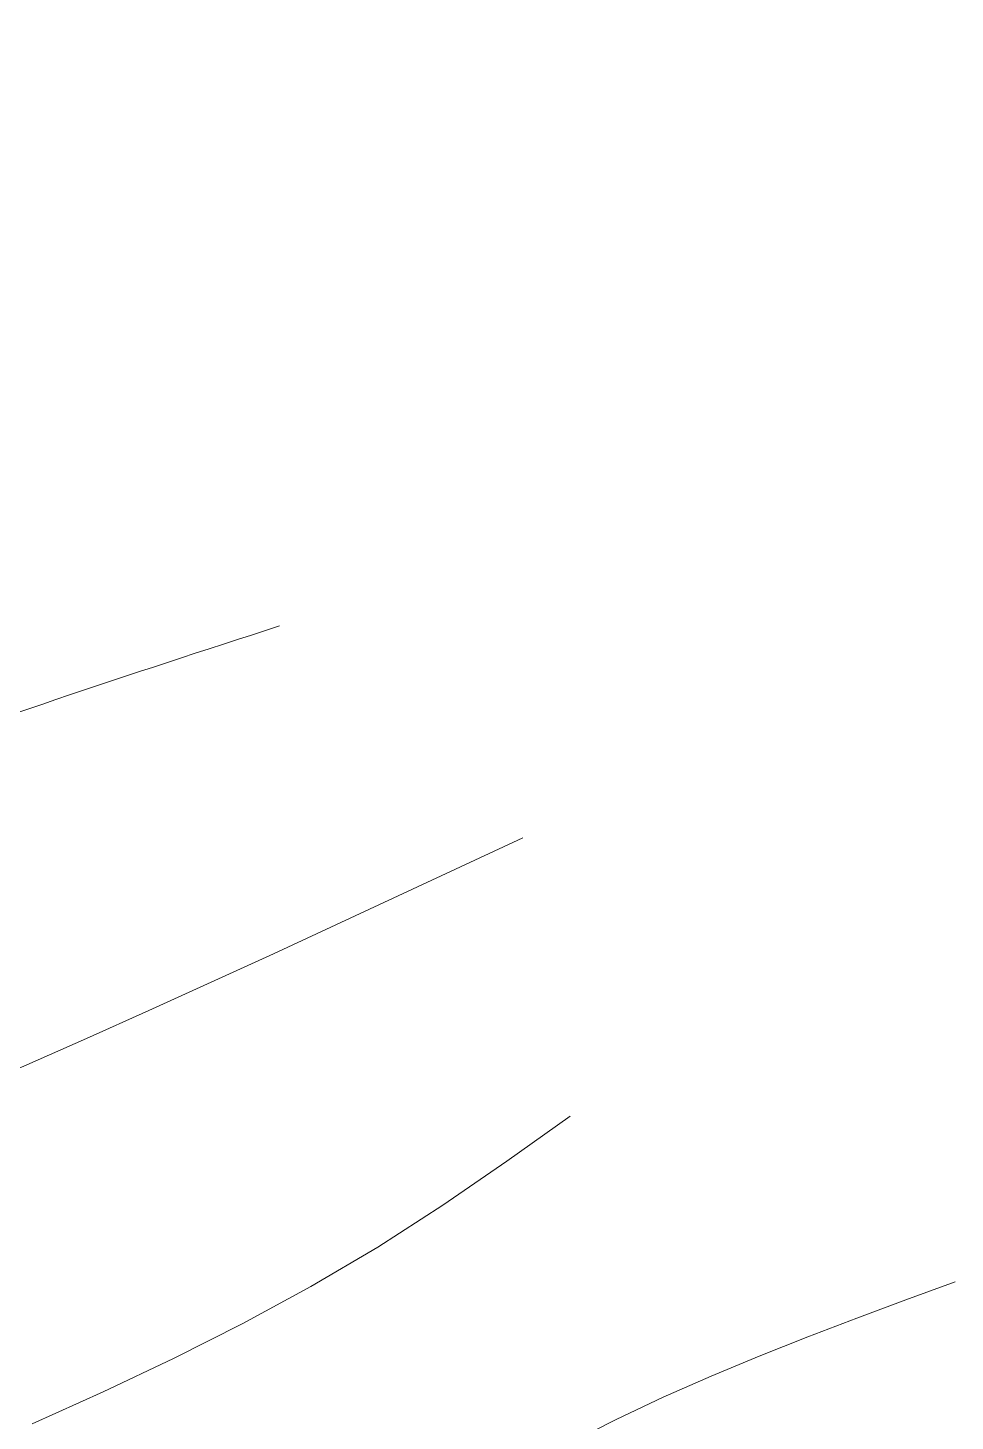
# Model space of a CAD drawing. Header units: millimetres. Extents: x -2123 to 34701, y -1286 to 835.
# Drawn here: x 1856.1 to 1949.8, y 128.4 to 269.2 of the extents above; entities that cross this region are included whole.
import ezdxf

# ---------------------------------------------------------------- set-up
doc = ezdxf.new("R2010")
doc.units = ezdxf.units.MM
doc.layers.add('Горизонталі', color=7, linetype='Continuous', lineweight=18)
doc.layers.add('Озелення', color=7, linetype='Continuous', lineweight=15, true_color=0x2bad00)

msp = doc.modelspace()

# ---------------------------------------------------------------- hatches: boundary and pattern name
at = {"layer": 'Озелення', "lineweight": 20}
h = msp.add_hatch(dxfattribs=at)
h.set_pattern_fill('GRASS', color=0, scale=0.1)
h.paths.add_polyline_path([(1903.632, 41.004), (1907.341, 41.792), (1883.396, 41.819, 0.4142136), (1880.392, 38.822), (1880.39, 36.822), (1884.807, 36.817), (1887.198, 37.588), (1890.065, 38.369), (1892.865, 39.018), (1898.312, 40.062)])
h.paths.add_polyline_path([(1766.535, 269.233), (1763.542, 268.997), (1766.521, 231.118, 0.4141823), (1769.276, 234.344)])
h.paths.add_polyline_path([(1742.998, 262.378), (1742.261, 261.965), (1741.39, 261.474), (1740.519, 260.982), (1740.075, 260.729), (1742.123, 232.207, 0.4354242), (1745.585, 229.47), (1745.585, 229.473)])
h.paths.add_polyline_path([(1772.782, 121.21), (1775.144, 91.284), (1777.858, 92.933), (1782.561, 95.492, -0.1432599)])
h.paths.add_polyline_path([(1782.561, 95.492), (1777.858, 92.933), (1775.144, 91.284), (1775.526, 86.442), (1786.857, 86.429, -0.0081577), (1788.717, 86.398, 0.0484701), (1788.91, 86.411), (1789.217, 87.22, -0.8333295), (1788.249, 87.398, -1), (1789.249, 87.398, -0.0909113), (1789.217, 87.22), (1789.524, 88.03, 0.0421778), (1789.407, 88.151, -0.0513496)])

# ---------------------------------------------------------------- linework, layer by layer
at = {"layer": 'Горизонталі'}
for points, elevation in [([(1765.622, 127.633), (1772.14, 130.406), (1778.686, 133.077), (1785.21, 135.702), (1791.708, 138.292), (1798.183, 140.857), (1804.636, 143.406), (1811.068, 145.948), (1817.482, 148.491), (1823.878, 151.046), (1830.258, 153.621), (1836.624, 156.225), (1842.977, 158.867), (1849.319, 161.556), (1855.651, 164.296), (1861.975, 167.081), (1868.291, 169.906), (1874.601, 172.766), (1880.905, 175.654), (1887.205, 178.565), (1893.502, 181.492), (1899.797, 184.432), (1906.091, 187.376)], 202), ([(1910.895, 159.228), (1904.485, 154.687), (1898.015, 150.244), (1891.427, 145.995), (1884.68, 142.01), (1877.788, 138.268), (1870.775, 134.733), (1863.669, 131.366), (1856.495, 128.13)], 201), ([(1910.813, 126.167), (1915.517, 128.561), (1920.288, 130.814), (1925.117, 132.945), (1929.994, 134.975), (1934.911, 136.923), (1939.856, 138.811), (1944.821, 140.659), (1949.795, 142.486)], 200)]:
    msp.add_lwpolyline(points, dxfattribs=dict(at, elevation=elevation))
at = {"layer": 'Горизонталі', "lineweight": 20}
msp.add_spline([(1931.631, -118.868), (1873.457, -122.108), (1832.047, -120.353), (1801.68, -112.829), (1782.356, -107.061), (1750.734, -98.534), (1722.332, -83.814), (1688.835, -41.436), (1674.271, -14.754), (1671.76, 1.247), (1682.144, 47.829), (1687.484, 86.621), (1691.959, 101.325), (1724.477, 131.493), (1762.005, 152.056), (1794.128, 172.872), (1881.485, 208.784)], degree=3, dxfattribs=at)

doc.saveas('drawing.dxf')
